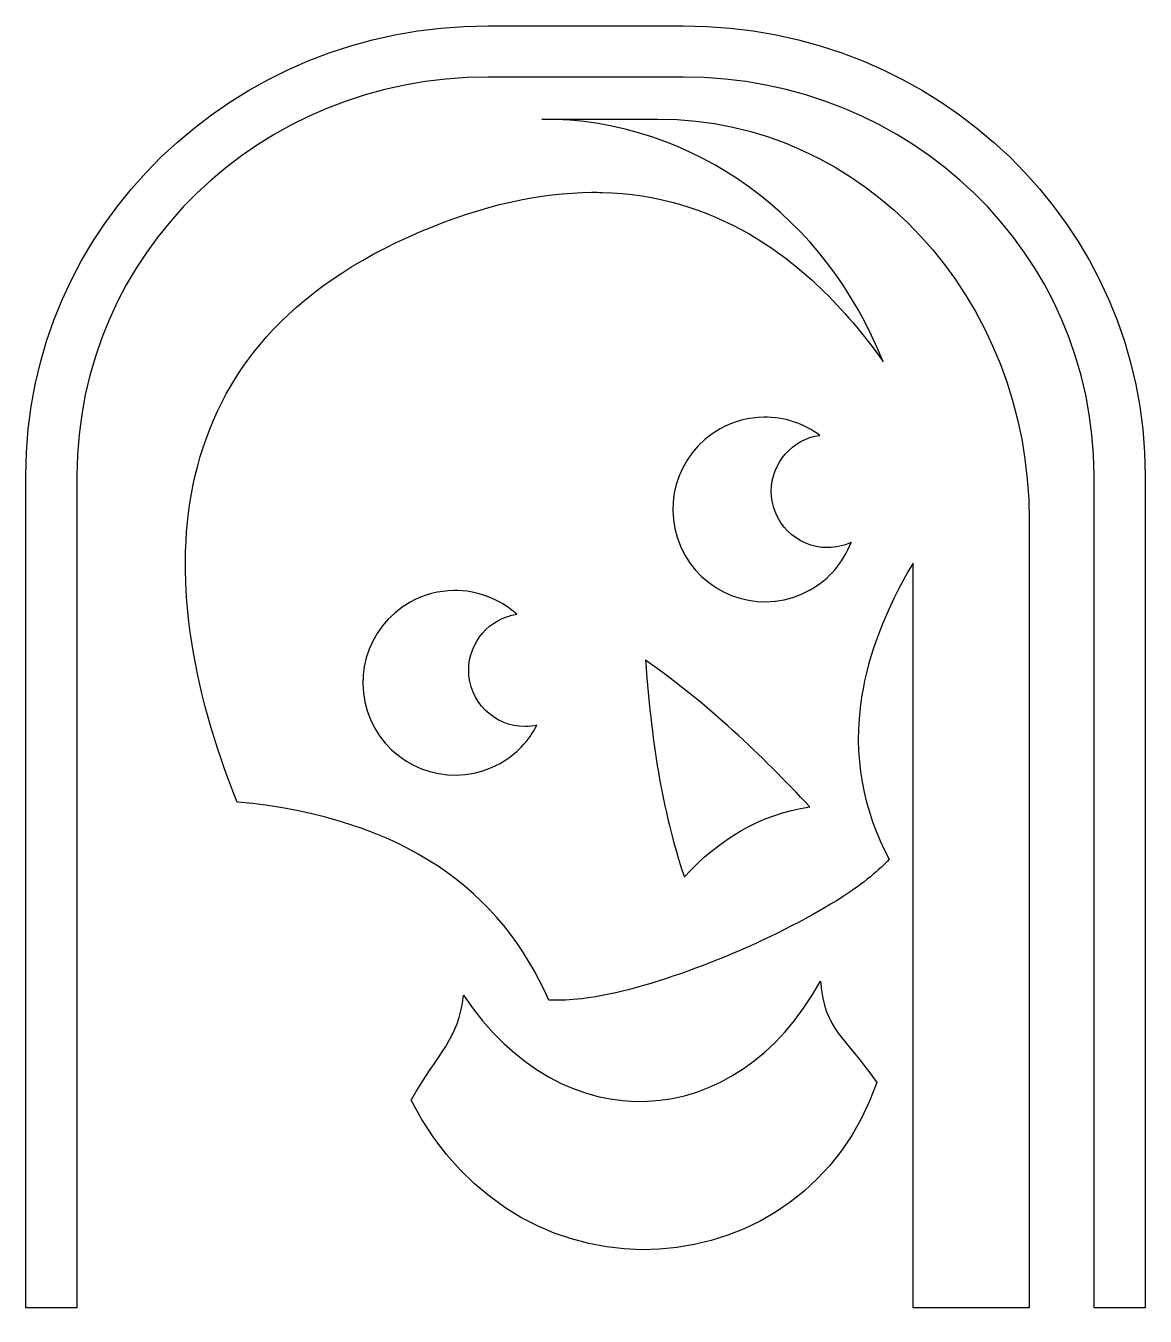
# Model space of a CAD drawing. Header units: centimetres. Extents: x -8.7 to 8.5, y -10 to 9.9.
import ezdxf

# ---------------------------------------------------------------- set-up
doc = ezdxf.new("R2010")
doc.units = ezdxf.units.CM
doc.header["$MEASUREMENT"] = 0
doc.layers.add('Layer 1', color=7, linetype='Continuous')

msp = doc.modelspace()

# ---------------------------------------------------------------- linework, layer by layer
at = {"layer": 'Layer 1'}
for points, knots in [([(-1.62262, 9.90289), (-5.54656, 9.90289), (-8.73973, 6.82631), (-8.73973, 2.98279), (-8.73973, 2.98279), (-8.73973, 2.98279), (-8.73973, -9.83197), (-8.73973, -9.83197), (-8.73973, -9.83197), (-8.73973, -9.83197), (-7.95161, -9.83197), (-7.95161, -9.83197), (-7.95161, -9.83197), (-7.95161, -9.83197), (-7.95161, 2.98279), (-7.95161, 2.98279), (-7.95161, 2.98279), (-7.95161, 6.3911), (-5.1369, 9.11486), (-1.62262, 9.11486), (-1.62262, 9.11486), (-1.62262, 9.11486), (1.38184, 9.11486), (1.38184, 9.11486), (1.38184, 9.11486), (4.89612, 9.11486), (7.71096, 6.39102), (7.71096, 2.98279), (7.71096, 2.98279), (7.71096, 2.98279), (7.71096, -9.83197), (7.71096, -9.83197), (7.71096, -9.83197), (7.71096, -9.83197), (8.499, -9.83197), (8.499, -9.83197), (8.499, -9.83197), (8.499, -9.83197), (8.499, 2.98279), (8.499, 2.98279), (8.499, 2.98279), (8.499, 6.82632), (5.30587, 9.90289), (1.38189, 9.90289), (1.38189, 9.90289), (1.38189, 9.90289), (-1.62258, 9.90289), (-1.62258, 9.90289), (-1.62258, 9.90289), (-1.62258, 9.90289), (-1.62262, 9.90289), (-1.62262, 9.90289)], [0, 0, 0, 0, 0.07142857, 0.07142857, 0.07142857, 0.07142857, 0.14285714, 0.14285714, 0.14285714, 0.14285714, 0.21428571, 0.21428571, 0.21428571, 0.21428571, 0.28571429, 0.28571429, 0.28571429, 0.28571429, 0.35714286, 0.35714286, 0.35714286, 0.35714286, 0.42857143, 0.42857143, 0.42857143, 0.42857143, 0.5, 0.5, 0.5, 0.5, 0.57142857, 0.57142857, 0.57142857, 0.57142857, 0.64285714, 0.64285714, 0.64285714, 0.64285714, 0.71428571, 0.71428571, 0.71428571, 0.71428571, 0.78571429, 0.78571429, 0.78571429, 0.78571429, 0.85714286, 0.85714286, 0.85714286, 0.85714286, 1, 1, 1, 1]), ([(-0.79529, 8.4675), (1.56738, 8.4675), (3.59039, 6.93668), (4.46339, 4.73251), (4.46339, 4.73251), (3.86275, 5.58017), (3.17655, 6.25022), (2.40795, 6.69374), (2.40795, 6.69374), (1.72407, 7.08843), (0.97272, 7.3174), (0.13467, 7.33849), (0.13467, 7.33849), (0.08226, 7.33976), (0.02959, 7.34026), (-0.02346, 7.33992), (-0.02346, 7.33992), (-0.81942, 7.33516), (-1.69264, 7.14531), (-2.65883, 6.73548), (-2.65883, 6.73548), (-4.73307, 5.85569), (-5.75944, 4.54245), (-6.12913, 2.9827), (-6.12913, 2.9827), (-6.48435, 1.48376), (-6.19947, -0.27469), (-5.48366, -2.04431), (-5.48366, -2.04431), (-2.9045, -2.28686), (-1.41445, -3.42287), (-0.68613, -5.0923), (-0.68613, -5.0923), (-0.45534, -5.10824), (-0.08157, -5.07864), (0.3453, -4.97996), (0.3453, -4.97996), (0.89475, -4.85295), (1.5373, -4.63448), (2.15629, -4.37232), (2.15629, -4.37232), (2.77523, -4.11012), (3.37254, -3.80339), (3.83445, -3.50745), (3.83445, -3.50745), (4.16361, -3.29653), (4.41616, -3.07721), (4.55822, -2.92498), (4.55822, -2.92498), (4.15695, -2.17764), (3.98634, -1.33512), (4.13199, -0.42471), (4.13199, -0.42471), (4.23631, 0.22721), (4.49674, 0.91003), (4.92323, 1.63288), (4.92323, 1.63288), (4.92323, 1.63288), (4.92323, -9.83196), (4.92323, -9.83196), (4.92323, -9.83196), (4.92323, -9.83196), (6.71285, -9.83197), (6.71285, -9.83197), (6.71285, -9.83197), (6.71285, -9.83197), (6.71285, 2.29267), (6.71285, 2.29267), (6.71285, 2.29267), (6.71285, 5.72329), (4.15781, 8.46745), (0.99437, 8.46745), (0.99437, 8.46745), (0.99437, 8.46745), (-0.79525, 8.46745), (-0.79525, 8.46745), (-0.79525, 8.46745), (-0.79525, 8.46745), (-0.79529, 8.4675), (-0.79529, 8.4675)], [0, 0, 0, 0, 0.04761905, 0.04761905, 0.04761905, 0.04761905, 0.0952381, 0.0952381, 0.0952381, 0.0952381, 0.14285714, 0.14285714, 0.14285714, 0.14285714, 0.19047619, 0.19047619, 0.19047619, 0.19047619, 0.23809524, 0.23809524, 0.23809524, 0.23809524, 0.28571429, 0.28571429, 0.28571429, 0.28571429, 0.33333333, 0.33333333, 0.33333333, 0.33333333, 0.38095238, 0.38095238, 0.38095238, 0.38095238, 0.42857143, 0.42857143, 0.42857143, 0.42857143, 0.47619048, 0.47619048, 0.47619048, 0.47619048, 0.52380952, 0.52380952, 0.52380952, 0.52380952, 0.57142857, 0.57142857, 0.57142857, 0.57142857, 0.61904762, 0.61904762, 0.61904762, 0.61904762, 0.66666667, 0.66666667, 0.66666667, 0.66666667, 0.71428571, 0.71428571, 0.71428571, 0.71428571, 0.76190476, 0.76190476, 0.76190476, 0.76190476, 0.80952381, 0.80952381, 0.80952381, 0.80952381, 0.85714286, 0.85714286, 0.85714286, 0.85714286, 0.9047619, 0.9047619, 0.9047619, 0.9047619, 1, 1, 1, 1]), ([(2.6258, 3.87869), (2.93514, 3.88249), (3.23951, 3.78432), (3.48948, 3.59933), (3.48948, 3.59933), (3.06654, 3.54101), (2.74075, 3.17832), (2.74075, 2.73936), (2.74075, 2.73936), (2.74075, 2.25974), (3.12962, 1.87095), (3.60924, 1.87095), (3.60924, 1.87095), (3.73802, 1.87095), (3.8598, 1.89962), (3.96978, 1.94989), (3.96978, 1.94989), (3.85496, 1.6505), (3.63876, 1.388), (3.33705, 1.21929), (3.33705, 1.21929), (2.65258, 0.83666), (1.78759, 1.0814), (1.40491, 1.76579), (1.40491, 1.76579), (1.02232, 2.4503), (1.26689, 3.31534), (1.95141, 3.69793), (1.95141, 3.69793), (2.16533, 3.81756), (2.39683, 3.87588), (2.6258, 3.87866), (2.6258, 3.87866), (2.6258, 3.87866), (2.6258, 3.87869), (2.6258, 3.87869)], [0, 0, 0, 0, 0.1, 0.1, 0.1, 0.1, 0.2, 0.2, 0.2, 0.2, 0.3, 0.3, 0.3, 0.3, 0.4, 0.4, 0.4, 0.4, 0.5, 0.5, 0.5, 0.5, 0.6, 0.6, 0.6, 0.6, 0.7, 0.7, 0.7, 0.7, 0.8, 0.8, 0.8, 0.8, 1, 1, 1, 1]), ([(-2.14791, 1.21001), (-1.7937, 1.21431), (-1.44607, 1.08519), (-1.17923, 0.84467), (-1.17923, 0.84467), (-1.59796, 0.78268), (-1.91928, 0.42173), (-1.91928, -0.01421), (-1.91928, -0.01421), (-1.91928, -0.49383), (-1.53049, -0.8827), (-1.05083, -0.8827), (-1.05083, -0.8827), (-0.98842, -0.8827), (-0.9277, -0.87595), (-0.86909, -0.86343), (-0.86909, -0.86343), (-0.99247, -1.10202), (-1.18468, -1.30843), (-1.43667, -1.44931), (-1.43667, -1.44931), (-2.12114, -1.83198), (-2.98622, -1.58728), (-3.36881, -0.90281), (-3.36881, -0.90281), (-3.75148, -0.21834), (-3.50683, 0.64669), (-2.82231, 1.02933), (-2.82231, 1.02933), (-2.60839, 1.14892), (-2.37689, 1.20728), (-2.14792, 1.21002), (-2.14792, 1.21002), (-2.14792, 1.21002), (-2.14791, 1.21001), (-2.14791, 1.21001)], [0, 0, 0, 0, 0.1, 0.1, 0.1, 0.1, 0.2, 0.2, 0.2, 0.2, 0.3, 0.3, 0.3, 0.3, 0.4, 0.4, 0.4, 0.4, 0.5, 0.5, 0.5, 0.5, 0.6, 0.6, 0.6, 0.6, 0.7, 0.7, 0.7, 0.7, 0.8, 0.8, 0.8, 0.8, 1, 1, 1, 1]), ([(0.80553, 0.13861), (1.7751, -0.54266), (2.5792, -1.31661), (3.33548, -2.11712), (3.33548, -2.11712), (2.55622, -2.23646), (1.92758, -2.62512), (1.40199, -3.19801), (1.40199, -3.19801), (1.05503, -2.16861), (0.88459, -1.04049), (0.80557, 0.13861), (0.80557, 0.13861), (0.80557, 0.13861), (0.80553, 0.13861), (0.80553, 0.13861)], [0, 0, 0, 0, 0.2, 0.2, 0.2, 0.2, 0.4, 0.4, 0.4, 0.4, 0.6, 0.6, 0.6, 0.6, 1, 1, 1, 1]), ([(3.49648, -4.80095), (2.208, -7.16143), (-0.47899, -7.30185), (-1.99674, -5.01955), (-1.99674, -5.01955), (-2.07909, -5.70786), (-2.38216, -5.88977), (-2.80679, -6.6318), (-2.80679, -6.6318), (-1.09089, -9.95864), (3.28614, -9.51853), (4.36396, -6.3637), (4.36396, -6.3637), (3.87279, -5.64018), (3.56656, -5.57845), (3.49648, -4.80104), (3.49648, -4.80104), (3.49648, -4.80104), (3.49648, -4.80095), (3.49648, -4.80095)], [0, 0, 0, 0, 0.16666667, 0.16666667, 0.16666667, 0.16666667, 0.33333333, 0.33333333, 0.33333333, 0.33333333, 0.5, 0.5, 0.5, 0.5, 0.66666667, 0.66666667, 0.66666667, 0.66666667, 1, 1, 1, 1])]:
    msp.add_open_spline(points, degree=3, knots=knots, dxfattribs=at)

doc.saveas('drawing.dxf')
